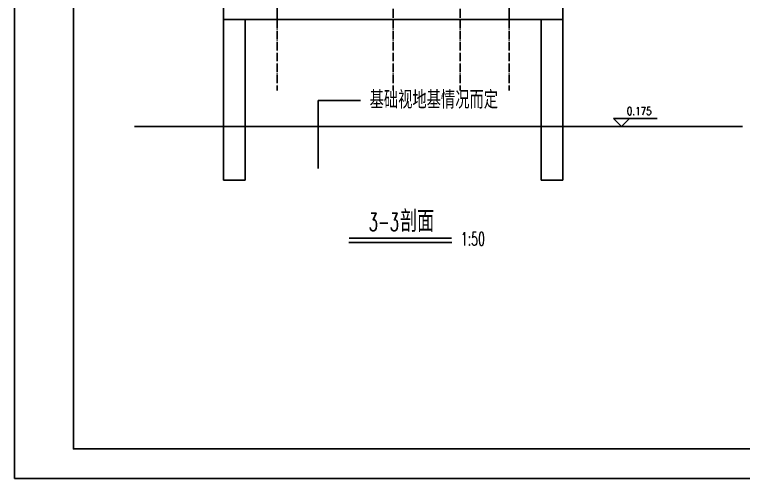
# Model space of a CAD drawing. Extents: x 1035948 to 1665131, y -158296 to 142149.
# Drawn here: x 1180285 to 1188455, y -90970 to -85776 of the extents above; entities that cross this region are included whole.
import ezdxf
from ezdxf.enums import TextEntityAlignment as Align

# ---------------------------------------------------------------- set-up
doc = ezdxf.new("R2010")
doc.units = 0
doc.header["$LTSCALE"] = 200
doc.header["$MEASUREMENT"] = 0
doc.linetypes.add('ACAD_ISO04W100', pattern=[30.5, 24, -3, 0.5, -3])
doc.layers.get('0').update_dxf_attribs({"linetype": 'CONTINUOUS'})
for name, color, linetype in [('DOTE', 1, 'CONTINUOUS'), ('PUB_DIM', 3, 'CONTINUOUS'), ('PUB_TEXT', 7, 'CONTINUOUS'), ('WLL1', 7, 'CONTINUOUS')]:
    doc.layers.add(name, color=color, linetype=linetype)
doc.styles.add('_HZTXT', font='txt.shx', dxfattribs={"width": 0.8, "bigfont": 'hztxt.shx'})
doc.styles.add('_SIMPLEX', font='SIMPLEX.shx', dxfattribs={"width": 0.6})
doc.styles.add('DIM_FONT', font='SIMPLEX.shx', dxfattribs={"width": 0.8})

msp = doc.modelspace()

# ---------------------------------------------------------------- linework, layer by layer
for p, q in [((1182628.12283, -85679.41), (1182628.12283, -87629.41)), ((1186429.30793, -85679.41), (1186429.30793, -87629.41)), ((1186429.30793, -85679.41), (1186429.30793, -87629.41)), ((1186429.30793, -85829.41), (1186429.30793, -87354.41)), ((1183689.42946, -86739.9487), (1183689.42946, -87499.96788)), ((1181627.78974, -87029.41), (1187634.07488, -87029.41)), ((1186429.30793, -87029.41), (1188444.36987, -87029.41))]:
    msp.add_line(p, q)
at = {"color": 151}
msp.add_lwpolyline([(1199887.15092, -90970.48133), (1199887.15092, -77110.48133), (1180285.15092, -77110.48133), (1180285.15092, -90970.48133)], close=True, dxfattribs=at)
at = {"color": 5}
msp.add_lwpolyline([(1199557.15092, -90640.48133), (1199557.15092, -77440.48133), (1180945.15092, -77440.48133), (1180945.15092, -90640.48133)], close=True, dxfattribs=at)
at = {"layer": 'DOTE', "linetype": 'ACAD_ISO04W100', "ltscale": 0.02}
for p, q in [((1183228.12283, -81200.93036), (1183228.12283, -86627.78324)), ((1184528.71538, -81200.93036), (1184528.71538, -86627.78324)), ((1185279.61284, -81200.93036), (1185279.61284, -86627.78324)), ((1185829.30793, -81200.93036), (1185829.30793, -86627.78324))]:
    msp.add_line(p, q, dxfattribs=at)
at = {"layer": 'PUB_DIM'}
for p, q in [((1187177.0353, -86939.41), (1186997.0353, -86939.41)), ((1186997.0353, -86939.41), (1187087.0353, -87029.41)), ((1187087.0353, -87029.41), (1187177.0353, -86939.41)), ((1187087.0353, -86939.41), (1187486.46387, -86939.41))]:
    msp.add_line(p, q, dxfattribs=at)
at = {"layer": 'PUB_TEXT'}
msp.add_line((1183689.42946, -86739.9487), (1184164.4021, -86739.9487), dxfattribs=at)
at = {"layer": 'WLL1'}
for p, q in [((1183228.12283, -85679.41), (1183228.12283, -85829.41)), ((1185829.30793, -85679.41), (1185829.30793, -85829.41)), ((1186429.30793, -85679.41), (1186429.30793, -87609.41)), ((1182628.12283, -85829.41), (1186429.30793, -85829.41)), ((1182868.12283, -85829.41), (1182868.12283, -87629.41)), ((1186189.30793, -85829.41), (1186189.30793, -87629.41)), ((1187358.81253, -87029.41), (1187042.65539, -87029.41)), ((1182628.12283, -87629.41), (1182868.12283, -87629.41)), ((1186429.30793, -87629.41), (1186189.30793, -87629.41)), ((1184033.69087, -88328.96869), (1184884.83233, -88328.96869)), ((1185185.12152, -88328.96869), (1184333.98006, -88328.96869))]:
    msp.add_line(p, q, dxfattribs=at)
at = {"layer": 'WLL1', "const_width": 20}
for points in [[(1184033.69087, -88278.96023), (1184884.83233, -88278.96023)], [(1185185.12152, -88278.96023), (1184333.98006, -88278.96023)]]:
    msp.add_lwpolyline(points, dxfattribs=at)

# ---------------------------------------------------------------- texts
at = {"layer": 'PUB_DIM', "style": 'DIM_FONT', "width": 0.8}
msp.add_text('0.175', height=90, dxfattribs=at).set_placement((1187286.74959, -86856.06058), align=Align.MIDDLE)
at = {"layer": 'PUB_TEXT'}
for s, height, style, width, p in [('基础视地基情况而定', 200, '_HZTXT', 0.8, (1184264.4021, -86829.9487)), ('剖面', 240, '_HZTXT', 0.8, (1184605.63939, -88210.49638)), ('3-3', 200, '_SIMPLEX', 0.6, (1184254.64596, -88198.54634)), ('1:50', 150, '_SIMPLEX', 0.6, (1185287.03721, -88363.10203))]:
    msp.add_text(s, height=height, dxfattribs=dict(at, style=style, width=width)).set_placement(p)

doc.saveas('drawing.dxf')
